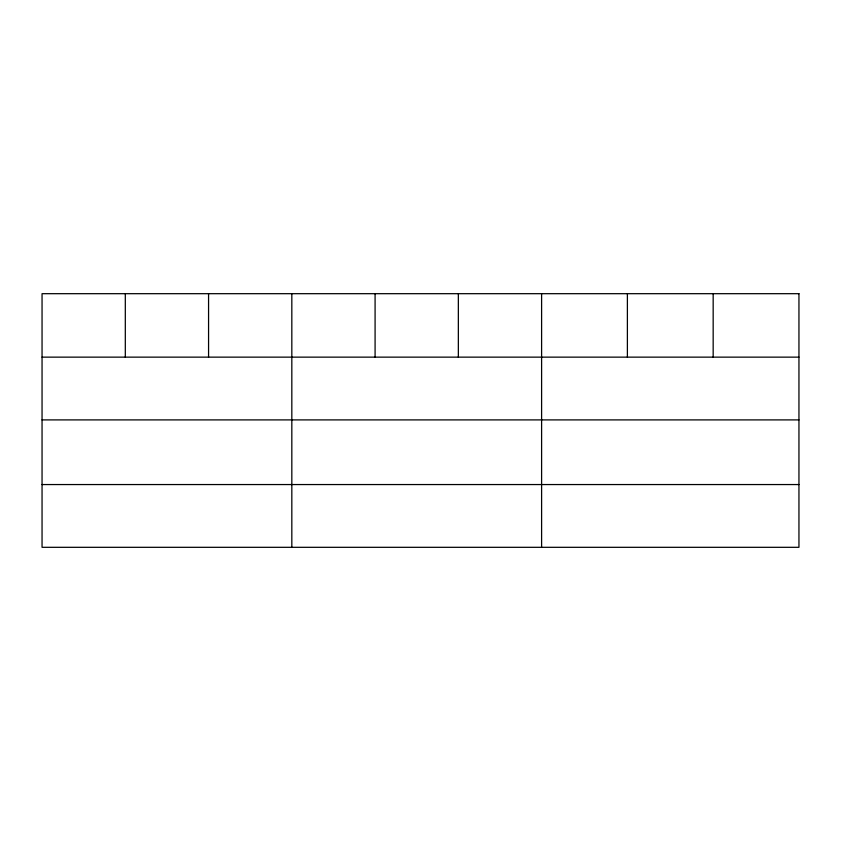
<?xml version="1.0" encoding="UTF-8"?>
<svg xmlns="http://www.w3.org/2000/svg" width="841" height="841" viewBox="0 0 841 841"><rect width="100%" height="100%" fill="white"/><g stroke="black" fill="none" stroke-linecap="round" stroke-linejoin="round"><path stroke-width="1.26" d="M42.05 357.141L798.95 357.141M42.05 419.901L798.95 419.901M42.05 484.553L798.95 484.553M713.168 293.688L713.168 357.141M627.386 293.688L627.386 357.141M541.604 293.688L541.604 547.312M458.345 293.688L458.345 357.141M375.086 293.688L375.086 357.141M291.827 293.688L291.827 547.312M208.568 293.688L208.568 357.141M125.309 293.688L125.309 357.141M798.95 293.688L42.05 293.688L42.05 547.312L798.95 547.312L798.95 293.688"/></g></svg>
